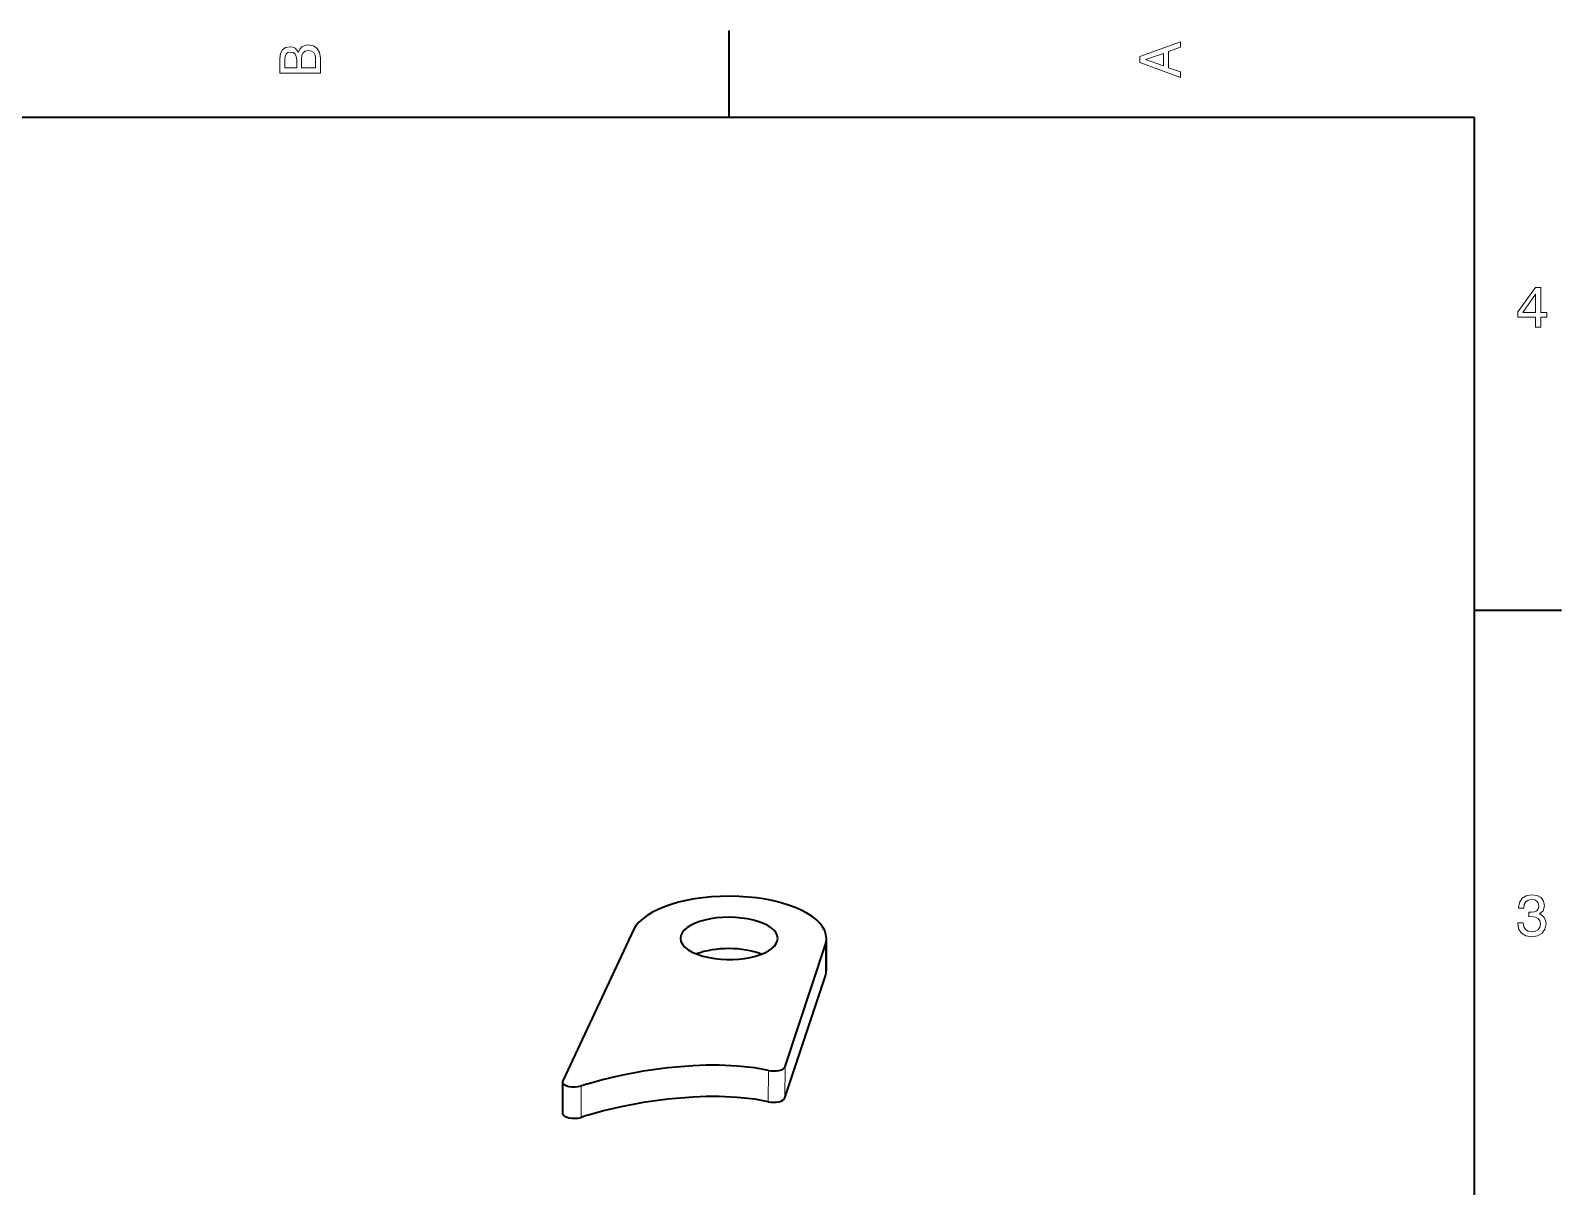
# Model space of a CAD drawing. Extents: x 0 to 297, y 0 to 210.
# Drawn here: x 162.4 to 294.5, y 107.8 to 207.5 of the extents above; entities that cross this region are included whole.
import ezdxf

# ---------------------------------------------------------------- set-up
doc = ezdxf.new("R2010")
doc.units = 0

msp = doc.modelspace()

# ---------------------------------------------------------------- linework, layer by layer
at = {"color": 7, "lineweight": 35, "ltscale": 0.1875}
for p, q in [((222.699997, 200), (222.699997, 207.5)), ((287, 157.5), (294.5, 157.5))]:
    msp.add_line(p, q, dxfattribs=at)
at = {"color": 7, "lineweight": 35}
for p, q in [((287, 200), (10, 200)), ((287, 10), (287, 200))]:
    msp.add_line(p, q, dxfattribs=at)
at = {"color": 7, "lineweight": 35, "ltscale": 0.359982}
msp.add_line((214.455673, 129.913177), (208.343491, 116.875504), dxfattribs=at)
at = {"color": 7, "lineweight": 35, "ltscale": 0.27762}
for p, q in [((227.518188, 118.109543), (231.00351, 128.653229)), ((227.513611, 115.405083), (230.998932, 125.948776))]:
    msp.add_line(p, q, dxfattribs=at)
at = {"color": 7, "lineweight": 13, "ltscale": 0.067611}
for p, q in [((230.998932, 125.948776), (231.00351, 128.653229)), ((209.920776, 116.440178), (209.916199, 113.735725))]:
    msp.add_line(p, q, dxfattribs=at)
at = {"color": 7, "lineweight": 35, "ltscale": 0.067612}
msp.add_line((231.083527, 126.460724), (231.088104, 129.165192), dxfattribs=at)
at = {"color": 7, "lineweight": 13, "ltscale": 0.067612}
for p, q in [((226.075165, 115.081497), (226.079758, 117.785957)), ((227.513611, 115.405083), (227.518188, 118.109543))]:
    msp.add_line(p, q, dxfattribs=at)
at = {"color": 7, "lineweight": 35, "ltscale": 0.067611}
msp.add_line((208.323547, 116.789825), (208.31897, 114.085373), dxfattribs=at)
at = {"color": 7, "lineweight": 13}
for points in [[(185.542007, 205.630417), (185.249496, 205.983429), (185.052811, 206.074219), (184.81073, 206.104477), (184.432495, 206.03891), (184.160156, 205.842224), (183.993729, 205.524506), (183.933212, 205.080704), (183.933212, 203.835022), (187.433212, 203.835022), (187.433212, 205.151306), (187.36261, 205.620331), (187.155838, 205.968307), (186.828018, 206.185165), (186.384216, 206.260818), (186.08667, 206.215424), (185.839554, 206.094391), (185.65799, 205.897705)], [(261.633209, 203.466858), (261.633209, 203.930847), (260.604401, 204.298996), (260.604401, 205.695969), (261.633209, 206.064133), (261.633209, 206.538193), (258.128174, 205.257217), (258.128174, 204.742798)], [(185.385666, 204.984879), (185.385666, 204.298996), (184.351807, 204.298996), (184.351807, 205.025223), (184.382065, 205.297562), (184.472839, 205.489197), (184.629181, 205.605194), (184.86116, 205.645538), (185.093155, 205.600143), (185.254532, 205.479111), (185.355408, 205.272339)], [(187.014618, 205.095825), (187.014618, 204.298996), (185.809296, 204.298996), (185.809296, 205.050446), (185.844589, 205.368164), (185.9505, 205.595108), (186.132065, 205.731277), (186.394302, 205.776657), (186.671692, 205.731277), (186.863327, 205.605194), (186.979324, 205.393372)], [(260.17572, 204.460388), (258.632477, 205), (260.17572, 205.539627)], [(292.277374, 181.916794), (292.731262, 181.916794), (292.731262, 182.784225), (293.23056, 182.784225), (293.23056, 183.187683), (292.731262, 183.187683), (292.731262, 185.341141), (292.272339, 185.341141), (290.739197, 183.228027), (290.739197, 182.784225), (292.277374, 182.784225)], [(291.162842, 183.187683), (292.277374, 184.756134), (292.277374, 183.187683)], [(290.729126, 130.51622), (290.729126, 130.480911), (290.809814, 129.996765), (291.046844, 129.633652), (291.420044, 129.401657), (291.914276, 129.315933), (292.438782, 129.401657), (292.832153, 129.623566), (293.08429, 129.976593), (293.175079, 130.430481), (293.134735, 130.728027), (293.023773, 130.970108), (292.842224, 131.156708), (292.600159, 131.292877), (292.927948, 131.565216), (293.043945, 131.998932), (292.968292, 132.392303), (292.751434, 132.68985), (292.398407, 132.87645), (291.914276, 132.942017), (291.460388, 132.861313), (291.112396, 132.63942), (290.885468, 132.286392), (290.809814, 131.817368), (290.809814, 131.782074), (291.258636, 131.782074), (291.299011, 132.104828), (291.430115, 132.336823), (291.641937, 132.478027), (291.939484, 132.528473), (292.201721, 132.488113), (292.393372, 132.382217), (292.509369, 132.210739), (292.554749, 131.97876), (292.509369, 131.731628), (292.388336, 131.565216), (292.176514, 131.46434), (291.889069, 131.434082), (291.692383, 131.439133), (291.692383, 131.04071), (291.939484, 131.050797), (292.257202, 131.005417), (292.494232, 130.884369), (292.635468, 130.687683), (292.685883, 130.430481), (292.630402, 130.13797), (292.484161, 129.921112), (292.252167, 129.784943), (291.944519, 129.739563), (291.626801, 129.789993), (291.394806, 129.941284), (291.248566, 130.183365), (291.193085, 130.51622)]]:
    msp.add_lwpolyline(points, close=True, dxfattribs=at)
at = {"color": 7, "lineweight": 35}
for points in [[(226.079788, 117.78595), (224.909805, 117.995956), (223.390533, 118.158592), (221.833633, 118.226524), (220.716309, 118.22435), (219.602798, 118.184723), (217.407867, 118.006813), (215.279633, 117.715225), (213.237518, 117.325691), (211.87262, 117.002007), (210.562195, 116.63871)], [(226.075211, 115.08149), (224.905212, 115.291496), (223.385956, 115.454132), (221.829056, 115.522072), (220.711716, 115.519897), (219.598221, 115.48027), (217.40329, 115.302353), (215.27504, 115.010773), (213.232941, 114.621231), (211.868042, 114.297546), (210.557617, 113.93425)]]:
    msp.add_lwpolyline(points, dxfattribs=at)
for centre in [(219.914917, 85.285461), (219.910339, 82.581009)]:
    msp.add_arc(centre, 32.718481, 106.609923, 107.78574, dxfattribs=at)
for centre, major_axis, start_param, end_param in [((222.688126, 129.179352), (8.399994, -0.014229), 0.0000183325, 2.9422649459), ((222.688126, 129.179352), (4.199997, -0.007118), 6.28316923, 9.4247618836), ((222.688126, 129.179352), (4.199997, -0.007118), 3.1415765764, 4.2920243458), ((222.683548, 126.474892), (4.199997, -0.007118), 0.8386162294, 2.302909949), ((222.688126, 129.179352), (4.199997, -0.007118), 4.2920243458, 6.28316923), ((222.688126, 129.179352), (8.399994, -0.014229), 6.1418773715, 6.2832036397), ((222.683548, 126.474892), (8.399994, -0.014229), 6.1418773715, 6.2832036397), ((226.528259, 118.172173), (1, -0.001694), 4.2480280511, 6.1418773715), ((209.323547, 116.788139), (1, -0.001694), 3.1416143183, 5.3531720922), ((209.323547, 116.788139), (1, -0.001694), 2.9422649459, 3.1416143183), ((226.523682, 115.46772), (1, -0.001694), 4.2480280511, 6.1418773715), ((209.31897, 114.083687), (1, -0.001694), 3.1416143183, 5.3531720922)]:
    msp.add_ellipse(centre, major_axis=major_axis, ratio=0.432807, start_param=start_param, end_param=end_param, dxfattribs=at)

doc.saveas('drawing.dxf')
